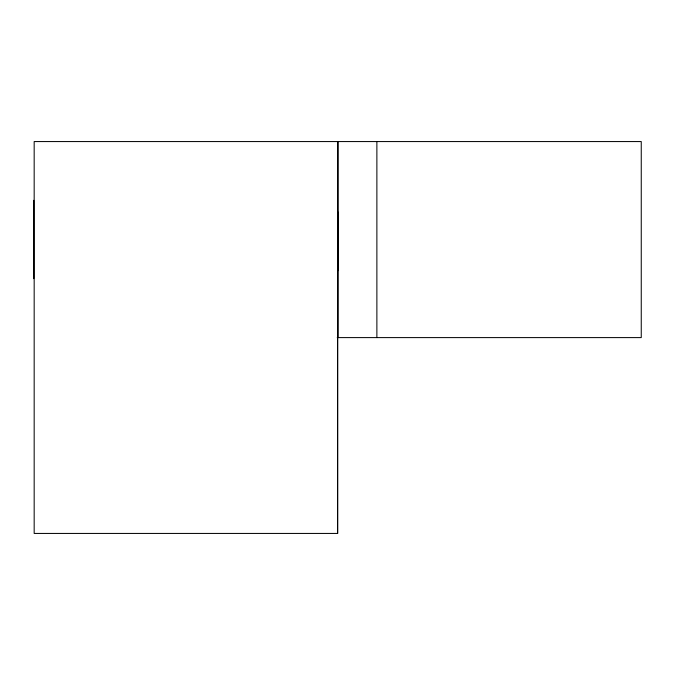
<?xml version="1.0" encoding="UTF-8"?>
<svg xmlns="http://www.w3.org/2000/svg" width="675" height="675" viewBox="0 0 675 675"><rect width="100%" height="100%" fill="white"/><g stroke="black" fill="none" stroke-linecap="round" stroke-linejoin="round"><path stroke-width="1.01" d="M337.23 337.601L641.25 337.601L641.25 141.564L34.172 141.564L34.172 533.436L337.711 533.436L337.711 141.564M376.878 141.564L376.878 337.601M338.04 141.564L338.04 337.601M337.542 337.5L337.542 533.436M33.75 200.315L33.75 278.648M337.804 226.673L337.88 270.734L337.88 211.992L337.804 226.673"/></g></svg>
